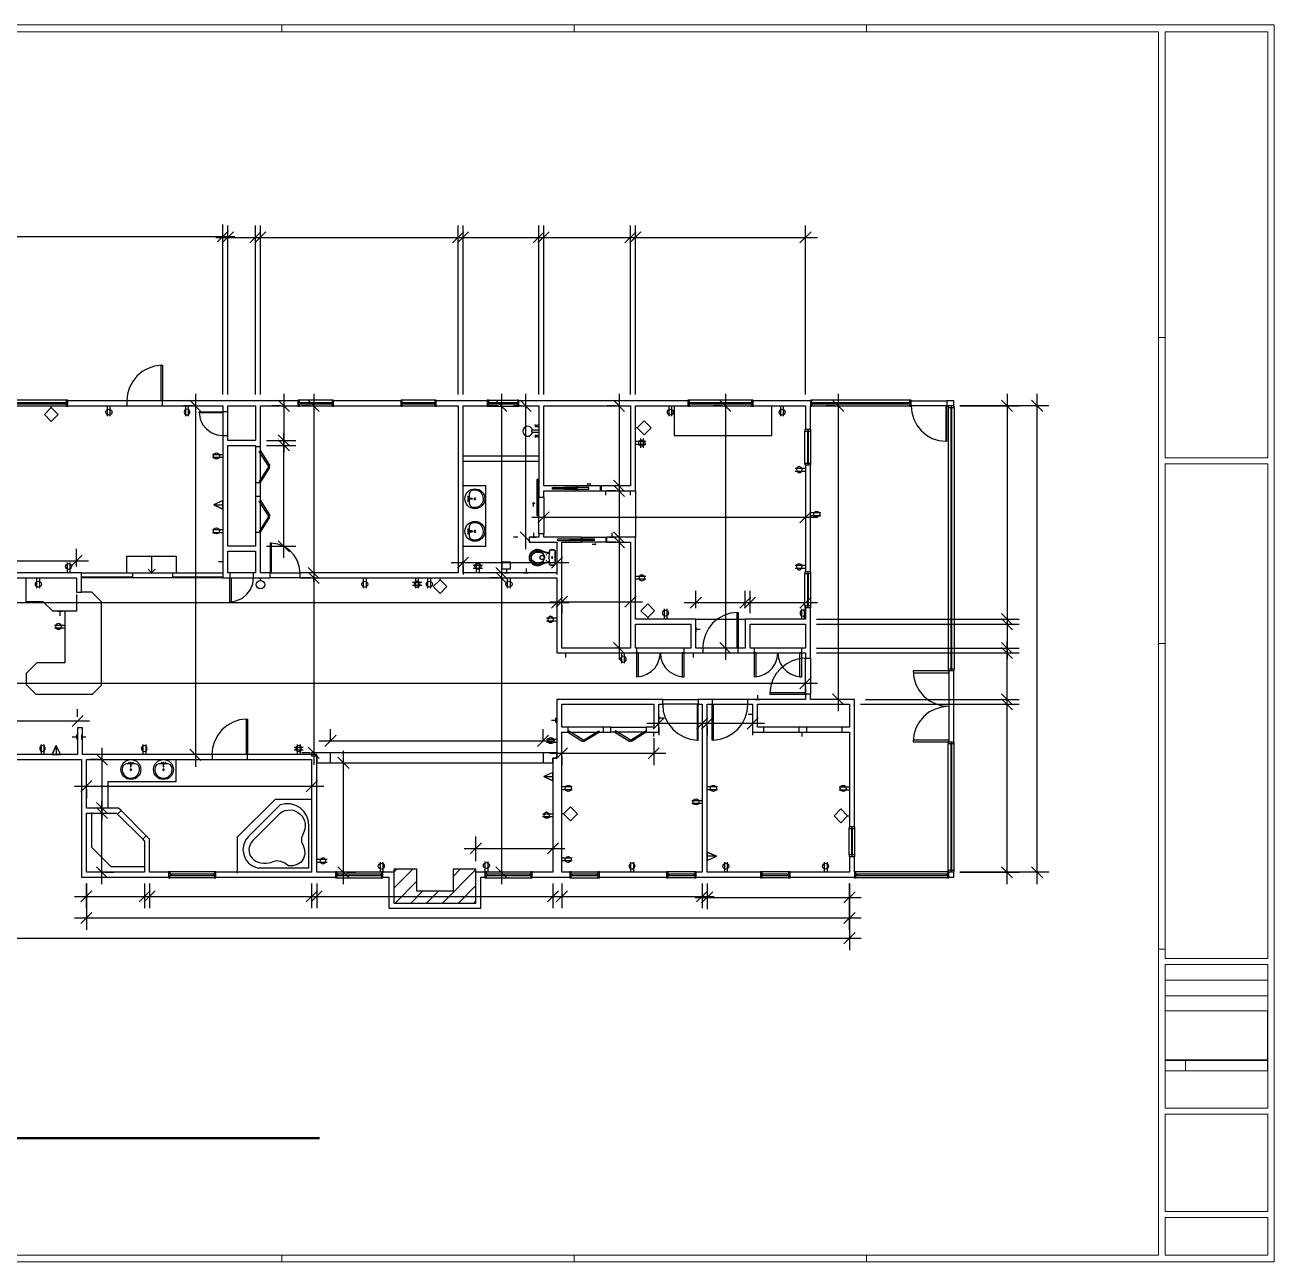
# Model space of a CAD drawing. Header units: inches. Extents: x -625442 to 34963, y -27993 to 66986.
# Drawn here: x 22.87 to 33.41, y 0.27 to 10.71 of the extents above; entities that cross this region are included whole.
import ezdxf

# ---------------------------------------------------------------- set-up
doc = ezdxf.new("R2010")
doc.units = ezdxf.units.IN
doc.header["$LTSCALE"] = 0.5
doc.header["$MEASUREMENT"] = 0
doc.layers.add('P-PATTERN', color=147, linetype='Continuous')

# ---------------------------------------------------------------- blocks, each defined once
blk = doc.blocks.new('Existing Red House Floor Plan_PBK')
at = {"layer": 'P-PATTERN', "color": 7, "lineweight": 9}
for points in [[(0.872, 10.71), (0.872, 0.267), (16.706, 0.267), (16.706, 10.71)], [(0.928, 10.651), (0.928, 0.325), (15.731, 0.325), (15.731, 10.651)], [(16.653, 10.651), (16.653, 7.055), (15.788, 7.055), (15.788, 10.651)], [(16.653, 7.005), (16.653, 2.828), (15.788, 2.828), (15.788, 7.005)], [(15.788, 2.777), (15.788, 1.565), (16.653, 1.565), (16.653, 2.777)], [(16.653, 1.515), (16.653, 0.693), (15.788, 0.693), (15.788, 1.515)], [(16.653, 0.643), (16.653, 0.325), (15.788, 0.325), (15.788, 0.643)]]:
    blk.add_lwpolyline(points, close=True, dxfattribs=at)
for points in [[(8.33, 10.71), (8.33, 10.651)], [(10.796, 10.71), (10.796, 10.651)], [(13.264, 10.71), (13.264, 10.651)], [(15.731, 8.07), (15.788, 8.07)], [(15.731, 5.488), (15.788, 5.488)], [(15.731, 2.907), (15.788, 2.907)], [(16.653, 2.645), (15.788, 2.645)], [(16.653, 2.515), (15.788, 2.515)], [(16.653, 2.387), (15.788, 2.387), (15.788, 1.97), (15.788, 1.88), (15.958, 1.88), (16.651, 1.88), (16.651, 1.97), (16.651, 2.387), (15.788, 2.387)], [(15.958, 1.97), (15.958, 1.88)], [(8.33, 0.325), (8.33, 0.267)], [(10.796, 0.325), (10.796, 0.267)], [(13.264, 0.325), (13.264, 0.267)]]:
    blk.add_lwpolyline(points, dxfattribs=at)
at = {"layer": 'P-PATTERN', "color": 7, "lineweight": 25}
for points in [[(7.785, 8.878), (7.878, 8.971)], [(7.831, 7.59), (7.831, 9.025)], [(7.873, 7.59), (7.873, 9.016)], [(8.106, 7.59), (8.106, 9.016)], [(8.148, 7.59), (8.148, 9.016)], [(9.818, 7.59), (9.818, 9.016)], [(9.86, 7.59), (9.86, 9.016)], [(10.498, 7.59), (10.498, 9.016)], [(10.54, 7.59), (10.54, 9.016)], [(11.273, 7.59), (11.273, 9.016)], [(11.315, 7.59), (11.315, 9.016)], [(12.751, 7.59), (12.751, 9.016)], [(5.37, 8.925), (7.931, 8.925)], [(7.773, 8.916), (8.206, 8.916)], [(7.92, 8.963), (7.826, 8.87)], [(8.048, 8.916), (9.918, 8.916)], [(8.06, 8.87), (8.153, 8.963)], [(8.195, 8.963), (8.101, 8.87)], [(9.758, 8.916), (10.598, 8.916)], [(9.77, 8.87), (9.865, 8.963)], [(9.906, 8.963), (9.811, 8.87)], [(10.44, 8.916), (11.373, 8.916)], [(10.45, 8.87), (10.545, 8.963)], [(10.586, 8.963), (10.491, 8.87)], [(11.215, 8.916), (12.851, 8.916)], [(11.226, 8.87), (11.32, 8.963)], [(11.361, 8.963), (11.268, 8.87)], [(12.703, 8.87), (12.798, 8.963)], [(7.311, 7.838), (7.255, 7.83), (7.2, 7.811), (7.15, 7.783), (7.106, 7.746), (7.07, 7.701), (7.043, 7.65), (7.026, 7.595), (7.021, 7.536), (6.521, 7.536)], [(7.6, 7.595), (7.6, 4.448)], [(8.346, 7.595), (8.346, 7.103)], [(8.598, 7.595), (8.598, 5.985)], [(10.183, 7.595), (10.183, 5.985)], [(10.386, 7.595), (10.386, 6.285)], [(11.176, 7.595), (11.176, 6.718)], [(12.075, 7.595), (12.075, 5.35)], [(13.026, 7.595), (13.026, 4.916)], [(14.453, 7.595), (14.453, 5.591)], [(14.704, 7.595), (14.704, 3.457)], [(6.508, 7.541), (6.508, 7.521), (6.501, 7.521), (6.501, 7.511), (6.508, 7.511), (6.508, 7.491), (6.521, 7.491), (6.521, 7.541), (6.508, 7.541), (5.933, 7.541)], [(6.508, 7.491), (5.933, 7.491)], [(6.383, 7.48), (6.383, 7.495)], [(6.515, 7.521), (6.515, 7.511)], [(6.521, 7.495), (7.021, 7.495)], [(6.856, 7.408), (6.856, 7.495)], [(6.881, 7.408), (6.881, 7.495)], [(8.465, 7.536), (7.321, 7.536)], [(7.321, 7.495), (7.831, 7.495), (7.831, 7.445)], [(7.571, 7.495), (7.5, 7.495)], [(7.518, 7.408), (7.518, 7.495)], [(7.541, 7.408), (7.541, 7.495)], [(7.646, 7.448), (7.553, 7.541)], [(7.873, 7.445), (7.873, 7.495), (8.106, 7.495), (8.106, 7.203), (7.873, 7.203), (7.873, 7.245)], [(8.148, 7.148), (8.148, 7.495), (8.465, 7.495)], [(8.318, 7.495), (8.246, 7.495)], [(8.393, 7.448), (8.298, 7.541)], [(8.471, 7.511), (8.471, 7.521)], [(8.753, 7.541), (8.753, 7.521), (8.746, 7.521), (8.746, 7.511), (8.753, 7.511), (8.753, 7.491), (8.766, 7.491), (8.766, 7.541), (8.753, 7.541), (8.478, 7.541)], [(8.753, 7.491), (8.478, 7.491)], [(9.633, 7.495), (9.818, 7.495), (9.818, 6.085), (8.481, 6.085)], [(8.57, 7.495), (8.498, 7.495)], [(8.645, 7.448), (8.551, 7.541)], [(8.76, 7.521), (8.76, 7.511)], [(9.333, 7.536), (8.766, 7.536)], [(8.766, 7.495), (9.333, 7.495)], [(9.34, 7.511), (9.34, 7.521)], [(9.62, 7.541), (9.62, 7.521), (9.615, 7.521), (9.615, 7.511), (9.62, 7.511), (9.62, 7.491), (9.633, 7.491), (9.633, 7.541), (9.62, 7.541), (9.346, 7.541)], [(9.62, 7.491), (9.346, 7.491)], [(9.626, 7.521), (9.626, 7.511)], [(10.063, 7.536), (9.633, 7.536)], [(10.498, 6.413), (10.498, 6.385), (10.418, 6.385), (10.418, 6.343), (10.651, 6.343), (10.651, 6.085), (9.86, 6.085), (9.86, 7.495), (10.063, 7.495)], [(10.076, 7.491), (10.076, 7.511), (10.083, 7.511), (10.083, 7.521), (10.076, 7.521), (10.076, 7.541), (10.063, 7.541), (10.063, 7.491), (10.076, 7.491), (10.318, 7.491)], [(10.07, 7.511), (10.07, 7.521)], [(10.076, 7.541), (10.318, 7.541)], [(10.155, 7.495), (10.083, 7.495)], [(10.23, 7.448), (10.135, 7.541)], [(10.358, 7.495), (10.286, 7.495)], [(10.325, 7.521), (10.325, 7.511)], [(11.758, 7.536), (10.33, 7.536)], [(10.33, 7.495), (10.498, 7.495), (10.498, 6.723)], [(10.433, 7.448), (10.34, 7.541)], [(10.54, 6.723), (10.54, 6.776), (10.815, 6.776), (10.815, 6.79), (10.615, 6.79), (10.615, 6.806), (10.815, 6.806), (10.815, 6.818), (10.54, 6.818), (10.54, 7.495), (11.273, 7.495), (11.273, 6.818), (11.025, 6.818), (11.025, 6.776), (11.315, 6.776), (11.315, 7.495), (11.758, 7.495)], [(11.148, 7.495), (11.076, 7.495)], [(11.223, 7.448), (11.13, 7.541)], [(11.598, 7.408), (11.598, 7.495)], [(11.621, 7.408), (11.621, 7.495)], [(11.641, 7.495), (11.641, 7.245), (12.466, 7.245), (12.466, 7.495)], [(11.765, 7.511), (11.765, 7.521)], [(12.294, 7.541), (12.294, 7.521), (12.288, 7.521), (12.288, 7.511), (12.294, 7.511), (12.294, 7.491), (12.308, 7.491), (12.308, 7.541), (12.294, 7.541), (11.771, 7.541)], [(12.294, 7.491), (11.771, 7.491)], [(12.048, 7.495), (11.975, 7.495)], [(12.121, 7.448), (12.028, 7.541)], [(12.301, 7.521), (12.301, 7.511)], [(12.793, 7.536), (12.308, 7.536)], [(12.308, 7.495), (12.751, 7.495), (12.751, 7.295)], [(12.543, 7.408), (12.543, 7.495)], [(12.566, 7.408), (12.566, 7.495)], [(12.793, 7.295), (12.793, 7.491)], [(12.799, 7.511), (12.799, 7.521)], [(13.643, 7.536), (13.643, 7.541), (13.629, 7.541), (12.804, 7.541)], [(13.629, 7.491), (12.804, 7.491)], [(12.998, 7.495), (12.926, 7.495)], [(13.073, 7.448), (12.979, 7.541)], [(13.629, 7.541), (13.629, 7.521), (13.623, 7.521), (13.623, 7.511), (13.629, 7.511), (13.629, 7.491), (13.643, 7.491), (13.643, 7.495), (13.648, 7.438), (13.664, 7.381), (13.691, 7.331), (13.728, 7.285), (13.771, 7.248), (13.821, 7.22), (13.876, 7.201), (13.934, 7.195)], [(13.636, 7.521), (13.636, 7.511)], [(14.003, 7.495), (14.003, 7.536), (13.944, 7.536)], [(13.944, 7.495), (13.956, 7.495)], [(13.956, 7.481), (13.976, 7.481), (13.976, 7.475), (13.986, 7.475), (13.986, 7.481), (14.006, 7.481), (14.006, 7.495), (13.956, 7.495), (13.956, 7.481), (13.956, 5.271)], [(13.976, 7.488), (13.986, 7.488)], [(14.804, 7.495), (14.054, 7.495), (14.553, 7.495)], [(14.499, 7.448), (14.406, 7.541)], [(14.753, 7.448), (14.658, 7.541)], [(7.63, 7.435), (7.64, 7.385), (7.66, 7.338), (7.693, 7.3), (7.733, 7.27), (7.781, 7.25), (7.831, 7.245), (7.831, 6.043), (7.89, 6.043)], [(14.006, 7.481), (14.006, 5.271)], [(10.498, 7.288), (10.446, 7.288), (10.438, 7.285), (10.438, 7.276), (10.446, 7.271), (10.498, 7.271)], [(10.47, 7.325), (10.471, 7.325), (10.47, 7.325)], [(10.471, 7.321), (10.473, 7.321), (10.473, 7.325), (10.473, 7.326), (10.471, 7.326)], [(10.483, 7.326), (10.473, 7.326)], [(10.473, 7.323), (10.483, 7.323)], [(10.498, 7.333), (10.483, 7.328), (10.483, 7.325), (10.483, 7.321), (10.498, 7.315)], [(11.33, 7.31), (11.315, 7.31)], [(12.796, 7.008), (12.776, 7.008), (12.776, 7.013), (12.766, 7.013), (12.766, 7.008), (12.746, 7.008), (12.746, 6.995), (12.796, 6.995), (12.796, 7.008), (12.796, 7.281)], [(12.746, 7.008), (12.746, 7.281)], [(12.766, 7.288), (12.776, 7.288)], [(8.201, 7.203), (8.446, 7.203)], [(8.298, 7.25), (8.393, 7.156)], [(8.393, 7.115), (8.298, 7.208)], [(8.346, 6.21), (8.346, 7.261)], [(10.47, 7.24), (10.471, 7.24), (10.47, 7.24)], [(10.471, 7.236), (10.473, 7.236), (10.473, 7.24), (10.473, 7.241), (10.471, 7.241)], [(10.483, 7.241), (10.473, 7.241), (10.473, 7.24)], [(10.473, 7.238), (10.483, 7.238)], [(10.498, 7.248), (10.483, 7.243), (10.483, 7.24), (10.483, 7.236), (10.498, 7.23)], [(11.401, 7.193), (11.315, 7.193)], [(11.356, 7.22), (11.356, 7.141)], [(11.38, 7.22), (11.38, 7.141)], [(7.745, 7.085), (7.831, 7.085)], [(8.106, 6.428), (8.106, 6.31), (7.873, 6.31), (7.873, 7.161), (8.106, 7.161), (8.106, 7.148)], [(8.201, 7.161), (8.446, 7.161)], [(10.498, 7.07), (9.86, 7.07)], [(11.401, 7.168), (11.315, 7.168)], [(7.745, 7.06), (7.831, 7.06)], [(9.86, 7.028), (10.501, 7.028)], [(12.663, 6.968), (12.751, 6.968)], [(12.751, 6.995), (12.751, 6.093)], [(12.776, 7.001), (12.766, 7.001)], [(12.793, 6.093), (12.793, 6.995)], [(11.13, 6.866), (11.223, 6.771)], [(11.176, 6.878), (11.176, 6.285)], [(12.663, 6.943), (12.751, 6.943)], [(8.106, 6.848), (8.106, 6.73)], [(8.148, 6.73), (8.148, 6.848)], [(9.86, 6.31), (10.051, 6.31), (10.051, 6.818), (9.86, 6.818)], [(10.903, 6.835), (10.936, 6.835)], [(10.931, 6.84), (10.936, 6.835), (10.931, 6.83)], [(11.043, 6.776), (11.083, 6.776)], [(11.065, 6.74), (11.065, 6.776)], [(11.148, 6.818), (11.076, 6.818)], [(11.148, 6.776), (11.076, 6.776)], [(11.223, 6.73), (11.13, 6.825)], [(11.251, 6.776), (11.293, 6.776)], [(11.273, 6.74), (11.273, 6.776)], [(11.315, 6.776), (11.315, 6.385)], [(10.446, 6.67), (10.455, 6.678), (10.465, 6.67)], [(10.455, 6.646), (10.455, 6.678)], [(5.47, 5.116), (5.47, 6.043), (6.596, 6.043), (6.596, 5.921), (6.638, 5.921), (6.638, 6.085), (5.47, 6.085), (5.47, 6.581)], [(10.44, 6.555), (12.851, 6.555)], [(10.586, 6.601), (10.491, 6.508)], [(12.703, 6.508), (12.798, 6.601)], [(12.879, 6.591), (12.793, 6.591)], [(12.879, 6.566), (12.793, 6.566)], [(7.745, 6.451), (7.831, 6.451)], [(10.54, 6.528), (10.54, 6.455)], [(11.176, 6.443), (11.176, 5.35)], [(12.751, 6.528), (12.751, 6.455)], [(7.745, 6.426), (7.831, 6.426)], [(8.231, 6.085), (8.148, 6.085), (8.148, 6.428)], [(8.483, 6.085), (8.476, 6.14), (8.46, 6.191), (8.43, 6.238), (8.393, 6.276), (8.346, 6.308), (8.296, 6.326), (8.241, 6.335)], [(8.298, 6.356), (8.393, 6.263)], [(10.323, 6.385), (10.286, 6.385)], [(10.34, 6.431), (10.433, 6.338)], [(10.433, 6.385), (10.473, 6.385)], [(10.455, 6.421), (10.455, 6.385)], [(11.883, 5.45), (11.825, 5.45), (11.825, 5.693), (11.315, 5.693), (11.315, 6.385), (11.07, 6.385), (11.07, 6.343), (11.273, 6.343), (11.273, 5.45), (10.693, 5.45), (10.693, 6.343), (10.86, 6.343), (10.86, 6.356), (10.66, 6.356), (10.66, 6.373), (10.86, 6.373), (10.86, 6.385), (10.54, 6.385), (10.54, 6.413)], [(10.976, 6.321), (10.981, 6.326), (10.976, 6.331)], [(11.148, 6.385), (11.076, 6.385)], [(11.148, 6.343), (11.076, 6.343)], [(11.095, 6.385), (11.135, 6.385)], [(11.116, 6.421), (11.116, 6.385)], [(11.13, 6.431), (11.223, 6.338)], [(11.223, 6.296), (11.13, 6.39)], [(6.55, 6.14), (6.643, 6.233)], [(6.596, 6.138), (6.596, 6.286)], [(7.021, 6.085), (7.021, 6.226), (7.438, 6.226), (7.438, 6.085)], [(7.23, 6.226), (7.23, 6.085), (7.26, 6.115)], [(7.89, 6.085), (7.873, 6.085), (7.873, 6.268), (8.106, 6.268), (8.106, 6.085), (8.09, 6.085)], [(8.201, 6.31), (8.446, 6.31)], [(10.585, 6.18), (10.57, 6.176), (10.555, 6.171), (10.521, 6.16), (10.495, 6.153), (10.466, 6.158), (10.445, 6.17), (10.428, 6.19), (10.425, 6.201), (10.423, 6.213), (10.425, 6.226), (10.428, 6.238), (10.445, 6.258), (10.466, 6.27), (10.495, 6.273), (10.521, 6.268), (10.555, 6.256), (10.57, 6.251), (10.585, 6.248)], [(10.526, 6.27), (10.548, 6.261), (10.526, 6.27)], [(10.543, 6.228), (10.543, 6.228)], [(10.586, 6.25), (10.566, 6.255), (10.548, 6.261), (10.566, 6.255), (10.586, 6.25), (10.586, 6.258), (10.588, 6.268), (10.593, 6.276), (10.601, 6.28), (10.593, 6.276), (10.588, 6.268), (10.585, 6.241), (10.583, 6.213), (10.585, 6.186), (10.588, 6.16), (10.593, 6.151), (10.601, 6.148), (10.593, 6.151), (10.588, 6.16), (10.586, 6.17), (10.586, 6.178), (10.566, 6.173), (10.548, 6.166), (10.566, 6.173), (10.586, 6.178)], [(10.601, 6.28), (10.626, 6.28), (10.601, 6.28)], [(10.636, 6.27), (10.636, 6.158), (10.636, 6.27)], [(10.948, 6.326), (10.981, 6.326)], [(5.37, 6.186), (6.696, 6.186)], [(6.516, 6.171), (6.516, 6.085)], [(6.54, 6.171), (6.54, 6.085)], [(7.795, 6.18), (7.831, 6.18)], [(7.831, 6.201), (7.831, 6.161)], [(8.551, 6.131), (8.645, 6.038)], [(8.598, 6.143), (8.598, 4.465)], [(9.758, 6.171), (10.751, 6.171)], [(9.906, 6.218), (9.811, 6.125)], [(9.86, 6.143), (9.86, 6.071)], [(9.945, 6.15), (10.023, 6.15)], [(9.945, 6.125), (10.023, 6.125)], [(9.971, 6.171), (9.971, 6.085)], [(9.996, 6.171), (9.996, 6.085)], [(10.135, 6.131), (10.23, 6.038)], [(10.183, 6.143), (10.183, 3.457)], [(10.391, 6.121), (10.391, 6.085)], [(10.526, 6.158), (10.548, 6.166), (10.526, 6.158)], [(10.543, 6.2), (10.543, 6.2)], [(10.626, 6.148), (10.601, 6.148), (10.626, 6.148)], [(10.605, 6.125), (10.698, 6.218)], [(10.651, 6.143), (10.651, 6.071)], [(12.663, 6.148), (12.751, 6.148)], [(12.663, 6.123), (12.751, 6.123)], [(6.596, 5.901), (6.596, 5.76), (6.396, 5.76), (6.313, 5.841), (6.171, 5.841), (6.171, 6.043)], [(6.261, 5.956), (6.261, 6.043)], [(6.286, 5.956), (6.286, 6.043)], [(6.638, 6.051), (7.071, 6.051), (7.071, 6.085)], [(6.638, 6.085), (7.831, 6.085)], [(7.831, 6.043), (6.638, 6.043)], [(7.23, 6.085), (7.201, 6.115)], [(7.405, 6.085), (7.405, 6.051), (7.831, 6.051)], [(7.9, 5.841), (7.95, 5.851), (7.996, 5.871), (8.035, 5.905), (8.065, 5.945), (8.085, 5.993), (8.09, 6.043), (8.231, 6.043)], [(8.128, 6.043), (8.168, 6.043)], [(8.15, 6.02), (8.15, 6.043)], [(8.481, 6.043), (10.651, 6.043), (10.651, 5.408), (11.323, 5.408)], [(8.57, 6.085), (8.498, 6.085)], [(8.57, 6.043), (8.498, 6.043)], [(8.645, 5.996), (8.551, 6.09)], [(8.576, 6.043), (8.616, 6.043)], [(8.598, 6.006), (8.598, 6.043)], [(9.018, 5.956), (9.018, 6.043)], [(9.043, 5.956), (9.043, 6.043)], [(9.46, 5.956), (9.46, 6.043)], [(9.483, 5.956), (9.483, 6.043)], [(9.563, 5.956), (9.563, 6.043)], [(9.588, 5.956), (9.588, 6.043)], [(9.665, 6.026), (9.665, 6.043)], [(10.155, 6.085), (10.083, 6.085)], [(10.155, 6.043), (10.083, 6.043)], [(10.23, 5.996), (10.135, 6.09)], [(10.205, 6.085), (10.245, 6.085)], [(10.226, 6.115), (10.226, 6.085)], [(10.235, 5.956), (10.235, 6.043)], [(10.26, 5.956), (10.26, 6.043)], [(10.37, 6.085), (10.41, 6.085)], [(11.401, 6.055), (11.315, 6.055)], [(11.401, 6.031), (11.315, 6.031)], [(12.796, 5.806), (12.776, 5.806), (12.776, 5.811), (12.766, 5.811), (12.766, 5.806), (12.746, 5.806), (12.746, 5.793), (12.796, 5.793), (12.796, 5.806), (12.796, 6.08)], [(12.746, 5.806), (12.746, 6.08)], [(12.766, 6.086), (12.776, 6.086)], [(6.496, 5.76), (6.496, 5.325), (6.261, 5.325), (6.171, 5.235), (6.171, 5.143), (6.253, 5.06), (6.73, 5.06), (6.806, 5.136), (6.806, 5.841), (6.726, 5.921), (6.638, 5.921)], [(9.51, 6.003), (9.433, 6.003)], [(9.51, 5.978), (9.433, 5.978)], [(11.825, 5.786), (11.825, 5.933)], [(12.241, 5.786), (12.241, 5.933)], [(12.283, 5.745), (12.283, 5.933)], [(5.37, 5.833), (10.751, 5.833)], [(10.593, 5.841), (11.373, 5.841)], [(10.605, 5.786), (10.698, 5.88)], [(10.74, 5.888), (10.646, 5.795)], [(10.651, 5.805), (10.651, 5.733)], [(10.693, 5.813), (10.693, 5.741)], [(11.226, 5.795), (11.32, 5.888)], [(11.273, 5.813), (11.273, 5.741)], [(11.725, 5.833), (12.341, 5.833)], [(11.871, 5.88), (11.778, 5.786)], [(12.183, 5.833), (12.851, 5.833)], [(12.195, 5.786), (12.288, 5.88)], [(12.329, 5.88), (12.236, 5.786)], [(12.703, 5.786), (12.798, 5.88)], [(12.751, 5.805), (12.751, 5.733)], [(6.436, 5.76), (6.476, 5.76)], [(6.458, 5.721), (6.458, 5.76)], [(10.565, 5.705), (10.651, 5.705)], [(11.418, 5.708), (11.418, 5.691)], [(11.558, 5.78), (11.558, 5.693)], [(11.581, 5.78), (11.581, 5.693)], [(12.173, 5.751), (12.116, 5.743), (12.061, 5.725), (12.011, 5.696), (11.966, 5.66), (11.931, 5.615), (11.905, 5.563), (11.888, 5.508), (11.881, 5.45)], [(12.751, 5.793), (12.751, 5.693), (12.241, 5.693), (12.241, 5.45), (12.183, 5.45)], [(12.716, 5.78), (12.716, 5.693)], [(12.739, 5.78), (12.739, 5.693)], [(12.776, 5.8), (12.766, 5.8)], [(12.793, 5.363), (12.793, 5.793)], [(14.406, 5.74), (14.499, 5.645)], [(14.406, 5.698), (14.499, 5.603)], [(14.453, 5.745), (14.453, 5.65), (14.453, 5.45), (14.453, 5.356)], [(6.41, 5.643), (6.496, 5.643)], [(6.41, 5.62), (6.496, 5.62)], [(10.565, 5.68), (10.651, 5.68)], [(11.323, 5.45), (11.315, 5.45), (11.315, 5.65), (11.783, 5.65), (11.783, 5.45), (11.725, 5.45)], [(11.825, 5.693), (12.241, 5.693)], [(11.825, 5.626), (11.825, 5.586)], [(11.861, 5.605), (11.825, 5.605)], [(12.316, 5.45), (12.283, 5.45), (12.283, 5.65), (12.751, 5.65), (12.751, 5.45), (12.718, 5.45)], [(12.844, 5.693), (14.553, 5.693)], [(12.844, 5.65), (14.553, 5.65)], [(11.13, 5.496), (11.223, 5.403)], [(12.028, 5.496), (12.121, 5.403)], [(14.499, 5.403), (14.406, 5.496)], [(14.453, 4.916), (14.453, 5.508)], [(10.706, 5.408), (10.746, 5.408)], [(10.728, 5.371), (10.728, 5.408)], [(11.148, 5.45), (11.076, 5.45)], [(11.2, 5.321), (11.2, 5.408)], [(11.223, 5.321), (11.223, 5.408)], [(11.34, 5.21), (11.34, 5.408), (11.323, 5.408), (11.323, 5.208), (11.368, 5.213), (11.41, 5.228), (11.448, 5.251), (11.48, 5.283), (11.505, 5.321), (11.518, 5.365), (11.525, 5.408), (11.53, 5.365), (11.543, 5.321), (11.568, 5.283), (11.6, 5.251), (11.638, 5.228), (11.68, 5.213), (11.725, 5.208)], [(11.725, 5.408), (11.883, 5.408)], [(11.785, 5.408), (11.825, 5.408)], [(11.806, 5.371), (11.806, 5.408)], [(12.048, 5.45), (11.975, 5.45)], [(12.183, 5.408), (12.316, 5.408)], [(12.333, 5.21), (12.333, 5.408), (12.316, 5.408), (12.316, 5.208), (12.361, 5.213), (12.403, 5.228), (12.441, 5.251), (12.473, 5.283), (12.496, 5.321), (12.511, 5.365), (12.516, 5.408), (12.521, 5.365), (12.536, 5.321), (12.561, 5.283), (12.593, 5.251), (12.629, 5.228), (12.673, 5.213), (12.718, 5.208)], [(12.718, 5.408), (12.751, 5.408), (12.751, 5.363), (12.693, 5.358), (12.638, 5.341), (12.586, 5.315), (12.541, 5.278), (12.503, 5.235), (12.474, 5.185), (12.458, 5.13), (12.449, 5.071)], [(12.844, 5.45), (14.553, 5.45)], [(12.844, 5.408), (14.553, 5.408)], [(14.499, 5.361), (14.406, 5.455)], [(14.003, 5.258), (14.006, 5.258), (14.006, 5.271), (13.986, 5.271), (13.986, 5.278), (13.976, 5.278), (13.976, 5.271), (13.956, 5.271), (13.956, 5.258), (13.961, 5.258)], [(12.703, 5.106), (12.798, 5.2)], [(13.661, 5.241), (13.961, 5.241), (13.961, 5.258), (13.659, 5.258), (13.666, 5.2), (13.683, 5.143), (13.711, 5.091), (13.748, 5.046), (13.793, 5.008), (13.846, 4.981), (13.901, 4.963), (13.961, 4.958), (13.901, 4.951), (13.846, 4.935), (13.793, 4.908), (13.748, 4.87), (13.711, 4.825), (13.683, 4.773), (13.666, 4.716), (13.659, 4.658)], [(13.986, 5.265), (13.976, 5.265)], [(5.37, 5.153), (12.851, 5.153)], [(12.751, 5.125), (12.751, 5.053)], [(12.979, 5.063), (13.073, 4.97)], [(14.406, 5.063), (14.499, 4.97)], [(14.453, 3.457), (14.453, 5.075)], [(11.545, 5.016), (10.651, 5.016), (10.651, 4.52), (10.618, 4.52), (10.618, 3.557), (10.443, 3.557)], [(10.743, 4.783), (10.693, 4.783), (10.693, 4.975), (11.47, 4.975), (11.47, 4.783), (11.406, 4.783)], [(11.406, 4.741), (11.511, 4.741), (11.511, 4.975), (11.545, 4.975), (11.55, 4.916), (11.566, 4.861), (11.593, 4.81), (11.63, 4.765), (11.673, 4.728), (11.723, 4.7), (11.778, 4.681), (11.835, 4.673)], [(11.845, 4.975), (11.878, 4.975), (11.878, 3.557), (11.828, 3.557)], [(11.961, 5.016), (11.845, 5.016)], [(12.371, 3.557), (11.92, 3.557), (11.92, 4.975), (11.961, 4.975)], [(11.971, 4.673), (12.03, 4.681), (12.085, 4.7), (12.135, 4.728), (12.178, 4.765), (12.215, 4.81), (12.241, 4.861), (12.258, 4.916), (12.263, 4.975), (12.304, 4.975), (12.304, 4.741), (12.396, 4.741)], [(12.751, 5.061), (12.751, 5.016), (12.263, 5.016)], [(12.324, 5.016), (12.364, 5.016)], [(12.346, 5.053), (12.346, 5.016)], [(12.396, 4.783), (12.346, 4.783), (12.346, 4.975), (13.121, 4.975), (13.121, 4.783), (13.059, 4.783)], [(13.163, 3.94), (13.163, 5.016), (12.793, 5.016), (12.793, 5.061)], [(12.998, 5.016), (12.926, 5.016)], [(13.216, 4.975), (14.553, 4.975)], [(13.258, 5.016), (14.553, 5.016)], [(14.499, 4.928), (14.406, 5.021)], [(6.558, 4.788), (6.651, 4.881)], [(6.605, 4.87), (6.605, 4.935)], [(10.641, 4.861), (10.641, 4.821)], [(11.558, 4.861), (11.465, 4.766)], [(11.511, 4.88), (11.511, 4.84)], [(11.548, 4.858), (11.511, 4.858)], [(11.831, 4.766), (11.925, 4.861)], [(11.968, 4.861), (11.873, 4.766)], [(12.258, 4.766), (12.351, 4.861)], [(12.266, 4.891), (12.304, 4.891)], [(12.304, 4.913), (12.304, 4.871)], [(5.37, 4.835), (6.705, 4.835)], [(7.74, 4.55), (6.646, 4.55), (6.646, 4.775), (6.605, 4.775), (6.605, 4.55), (6.036, 4.55)], [(8.03, 4.85), (7.973, 4.843), (7.918, 4.825), (7.868, 4.796), (7.823, 4.758), (7.788, 4.713), (7.761, 4.661), (7.745, 4.606), (7.738, 4.55)], [(8.741, 4.66), (8.741, 4.766)], [(10.535, 4.66), (10.535, 4.766)], [(10.605, 4.84), (10.641, 4.84)], [(11.106, 4.783), (11.045, 4.783)], [(11.411, 4.815), (11.978, 4.815)], [(11.511, 4.786), (11.511, 4.715)], [(11.82, 4.815), (12.404, 4.815)], [(11.878, 4.786), (11.878, 4.715)], [(11.92, 4.786), (11.92, 4.715)], [(12.304, 4.786), (12.304, 4.715)], [(12.759, 4.783), (12.696, 4.783)], [(6.56, 4.7), (6.596, 4.7)], [(6.596, 4.721), (6.596, 4.681)], [(6.638, 4.718), (6.638, 4.678)], [(6.675, 4.696), (6.638, 4.696)], [(8.641, 4.666), (10.635, 4.666)], [(8.788, 4.713), (8.693, 4.62)], [(10.488, 4.62), (10.581, 4.713)], [(10.565, 4.681), (10.651, 4.681)], [(10.565, 4.656), (10.651, 4.656)], [(10.76, 3.557), (10.693, 3.557), (10.693, 4.741), (10.743, 4.741)], [(11.045, 4.741), (11.106, 4.741)], [(11.448, 4.741), (11.488, 4.741)], [(11.47, 4.703), (11.47, 4.741)], [(11.47, 4.688), (11.47, 4.461)], [(12.696, 4.741), (12.759, 4.741)], [(12.699, 4.741), (12.739, 4.741)], [(12.721, 4.703), (12.721, 4.741)], [(13.059, 4.741), (13.121, 4.741), (13.121, 3.94)], [(13.961, 4.658), (13.956, 4.658), (13.956, 4.645), (13.976, 4.645), (13.976, 4.638), (13.986, 4.638), (13.986, 4.645), (14.006, 4.645), (14.006, 4.658), (14.003, 4.658)], [(14.006, 3.573), (13.986, 3.573), (13.986, 3.58), (13.976, 3.58), (13.976, 3.573), (13.956, 3.573), (13.956, 3.56), (14.006, 3.56), (14.006, 3.573), (14.006, 4.645)], [(13.956, 3.573), (13.956, 4.645)], [(13.976, 4.651), (13.986, 4.651)], [(6.296, 4.636), (6.296, 4.55)], [(6.32, 4.636), (6.32, 4.55)], [(6.856, 4.46), (6.763, 4.555)], [(6.81, 4.608), (6.81, 3.998)], [(7.155, 4.636), (7.155, 4.55)], [(7.18, 4.636), (7.18, 4.55)], [(7.571, 4.55), (7.5, 4.55)], [(7.553, 4.596), (7.646, 4.501)], [(8.783, 3.557), (8.625, 3.557), (8.625, 4.55), (8.04, 4.55)], [(8.433, 4.613), (8.51, 4.613)], [(8.433, 4.59), (8.51, 4.59)], [(8.46, 4.636), (8.46, 4.55)], [(8.483, 4.636), (8.483, 4.55)], [(8.57, 4.566), (8.498, 4.566)], [(8.551, 4.613), (8.645, 4.518)], [(10.535, 4.566), (8.741, 4.566)], [(8.85, 3.457), (8.85, 4.581)], [(10.593, 4.561), (11.57, 4.561)], [(10.74, 4.608), (10.646, 4.515)], [(10.693, 4.535), (10.693, 4.461)], [(11.423, 4.515), (11.516, 4.608)], [(6.036, 4.508), (6.638, 4.508), (6.638, 3.515), (7.371, 3.515)], [(6.973, 4.077), (6.951, 4.098), (6.68, 4.098), (6.68, 4.508), (7.74, 4.508)], [(6.781, 4.508), (6.71, 4.508)], [(6.863, 4.098), (6.863, 4.323), (7.438, 4.323), (7.438, 4.508)], [(8.04, 4.508), (8.581, 4.508), (8.581, 3.557), (7.773, 3.557)], [(8.741, 4.481), (10.535, 4.481)], [(8.898, 4.433), (8.803, 4.528)], [(8.835, 4.481), (8.951, 4.481)], [(6.726, 4.331), (6.633, 4.236)], [(8.535, 4.236), (8.63, 4.331)], [(6.58, 4.283), (8.683, 4.283)], [(6.68, 4.256), (6.68, 4.183)], [(8.581, 4.256), (8.581, 4.183)], [(10.78, 4.278), (10.693, 4.278)], [(10.78, 4.253), (10.693, 4.253)], [(12.006, 4.278), (11.92, 4.278)], [(12.006, 4.253), (11.92, 4.253)], [(13.034, 4.278), (13.121, 4.278)], [(13.034, 4.253), (13.121, 4.253)], [(6.763, 4.145), (6.856, 4.052)], [(6.81, 3.457), (6.81, 4.156)], [(7.956, 3.548), (7.956, 3.857), (8.275, 4.175), (8.581, 4.175)], [(11.791, 4.163), (11.878, 4.163)], [(11.791, 4.14), (11.878, 4.14)], [(7.155, 3.835), (7.171, 3.818), (7.171, 3.557), (6.68, 3.557), (6.68, 4.057), (6.933, 4.057), (6.943, 4.048)], [(6.781, 4.098), (6.71, 4.098)], [(6.721, 4.062), (6.721, 3.77), (6.886, 3.605), (7.171, 3.605)], [(6.856, 4.01), (6.763, 4.103)], [(6.836, 4.057), (6.91, 4.057)], [(10.531, 4.05), (10.618, 4.05)], [(10.531, 4.027), (10.618, 4.027)], [(10.708, 4.05), (10.693, 4.05)], [(13.106, 4.033), (13.123, 4.033)], [(13.168, 3.703), (13.148, 3.703), (13.148, 3.71), (13.138, 3.71), (13.138, 3.703), (13.118, 3.703), (13.118, 3.69), (13.168, 3.69), (13.168, 3.703), (13.168, 3.927)], [(13.118, 3.703), (13.118, 3.927)], [(13.138, 3.933), (13.148, 3.933)], [(7.371, 3.557), (7.213, 3.557), (7.213, 3.837), (7.185, 3.865)], [(10.015, 3.805), (9.92, 3.712)], [(9.968, 3.65), (9.968, 3.858)], [(10.571, 3.712), (10.665, 3.805)], [(9.868, 3.758), (10.718, 3.758)], [(10.618, 3.73), (10.618, 3.658)], [(13.148, 3.697), (13.138, 3.697)], [(6.763, 3.603), (6.856, 3.51)], [(8.711, 3.665), (8.625, 3.665)], [(8.711, 3.64), (8.625, 3.64)], [(8.803, 3.603), (8.898, 3.51)], [(9.158, 3.643), (9.158, 3.557)], [(9.181, 3.643), (9.181, 3.557)], [(10.043, 3.647), (10.043, 3.56)], [(10.068, 3.647), (10.068, 3.56)], [(10.135, 3.603), (10.23, 3.51)], [(10.78, 3.677), (10.693, 3.677)], [(10.78, 3.653), (10.693, 3.653)], [(11.273, 3.643), (11.273, 3.557)], [(11.298, 3.643), (11.298, 3.557)], [(12.066, 3.643), (12.066, 3.557)], [(12.09, 3.643), (12.09, 3.557)], [(13.121, 3.69), (13.121, 3.557), (12.621, 3.557)], [(12.908, 3.643), (12.908, 3.557)], [(12.933, 3.643), (12.933, 3.557)], [(13.163, 3.56), (13.163, 3.69)], [(14.406, 3.603), (14.499, 3.51)], [(14.658, 3.603), (14.753, 3.51)], [(6.836, 3.557), (6.91, 3.557)], [(7.378, 3.53), (7.378, 3.54)], [(7.76, 3.56), (7.76, 3.54), (7.753, 3.54), (7.753, 3.53), (7.76, 3.53), (7.76, 3.51), (7.773, 3.51), (7.773, 3.56), (7.76, 3.56), (7.385, 3.56)], [(7.76, 3.51), (7.385, 3.51)], [(7.766, 3.54), (7.766, 3.53)], [(7.773, 3.515), (8.783, 3.515)], [(8.796, 3.51), (8.796, 3.53), (8.801, 3.53), (8.801, 3.54), (8.796, 3.54), (8.796, 3.56), (8.783, 3.56), (8.783, 3.51), (8.796, 3.51), (9.17, 3.51)], [(8.79, 3.53), (8.79, 3.54)], [(8.796, 3.56), (9.17, 3.56)], [(8.878, 3.557), (8.951, 3.557)], [(9.176, 3.54), (9.176, 3.53)], [(9.275, 3.557), (9.183, 3.557)], [(9.183, 3.515), (9.233, 3.515), (9.233, 3.255), (10.01, 3.255), (10.01, 3.515), (10.043, 3.515)], [(10.043, 3.557), (9.968, 3.557)], [(10.056, 3.51), (10.056, 3.53), (10.063, 3.53), (10.063, 3.54), (10.056, 3.54), (10.056, 3.56), (10.043, 3.56), (10.043, 3.51), (10.056, 3.51), (10.43, 3.51)], [(10.05, 3.53), (10.05, 3.54)], [(10.056, 3.56), (10.43, 3.56)], [(10.155, 3.557), (10.083, 3.557)], [(10.436, 3.54), (10.436, 3.53)], [(10.443, 3.515), (10.76, 3.515)], [(10.773, 3.51), (10.773, 3.53), (10.78, 3.53), (10.78, 3.54), (10.773, 3.54), (10.773, 3.56), (10.76, 3.56), (10.76, 3.51), (10.773, 3.51), (10.998, 3.51)], [(10.766, 3.53), (10.766, 3.54)], [(10.773, 3.56), (10.998, 3.56)], [(11.005, 3.54), (11.005, 3.53)], [(11.578, 3.557), (11.011, 3.557)], [(11.011, 3.515), (11.578, 3.515)], [(11.585, 3.53), (11.585, 3.54)], [(11.815, 3.56), (11.815, 3.54), (11.808, 3.54), (11.808, 3.53), (11.815, 3.53), (11.815, 3.51), (11.828, 3.51), (11.828, 3.56), (11.815, 3.56), (11.591, 3.56)], [(11.815, 3.51), (11.591, 3.51)], [(11.821, 3.54), (11.821, 3.53)], [(11.828, 3.515), (12.371, 3.515)], [(12.378, 3.53), (12.378, 3.54)], [(12.608, 3.56), (12.608, 3.54), (12.601, 3.54), (12.601, 3.53), (12.608, 3.53), (12.608, 3.51), (12.621, 3.51), (12.621, 3.56), (12.608, 3.56), (12.384, 3.56)], [(12.608, 3.51), (12.384, 3.51)], [(12.614, 3.54), (12.614, 3.53)], [(12.621, 3.515), (13.163, 3.515)], [(13.169, 3.53), (13.169, 3.54)], [(13.948, 3.56), (13.948, 3.54), (13.941, 3.54), (13.941, 3.53), (13.948, 3.53), (13.948, 3.51), (13.961, 3.51), (13.961, 3.56), (13.948, 3.56), (13.176, 3.56)], [(13.948, 3.51), (13.176, 3.51)], [(13.954, 3.54), (13.954, 3.53)], [(13.961, 3.515), (14.003, 3.515), (14.003, 3.56)], [(13.986, 3.567), (13.976, 3.567)], [(14.804, 3.557), (14.054, 3.557), (14.553, 3.557)], [(6.726, 3.4), (6.633, 3.307)], [(6.68, 3.253), (6.68, 3.462), (6.68, 3.072)], [(7.125, 3.307), (7.218, 3.4)], [(7.26, 3.4), (7.166, 3.307)], [(7.171, 3.462), (7.171, 3.253)], [(7.213, 3.462), (7.213, 3.253)], [(8.535, 3.307), (8.63, 3.4)], [(8.671, 3.4), (8.576, 3.307)], [(8.581, 3.462), (8.581, 3.253)], [(8.625, 3.462), (8.625, 3.253)], [(10.571, 3.307), (10.665, 3.4)], [(10.618, 3.462), (10.618, 3.253)], [(10.74, 3.4), (10.646, 3.307)], [(10.693, 3.462), (10.693, 3.253)], [(11.831, 3.307), (11.925, 3.4)], [(11.968, 3.392), (11.873, 3.298)], [(11.878, 3.462), (11.878, 3.253)], [(11.92, 3.462), (11.92, 3.245)], [(13.074, 3.298), (13.169, 3.392)], [(13.121, 3.072), (13.121, 3.462), (13.121, 2.9)], [(13.121, 3.462), (13.121, 3.245)], [(6.58, 3.353), (7.271, 3.353)], [(7.113, 3.353), (8.683, 3.353)], [(8.523, 3.353), (10.718, 3.353)], [(10.593, 3.353), (11.978, 3.353)], [(11.82, 3.345), (13.221, 3.345)], [(6.58, 3.172), (13.221, 3.172)], [(6.726, 3.218), (6.633, 3.125)], [(13.074, 3.125), (13.169, 3.218)], [(3.158, 3), (13.221, 3)], [(13.074, 2.953), (13.169, 3.047)]]:
    blk.add_lwpolyline(points, dxfattribs=at)
for points in [[(7.311, 7.536), (7.311, 7.838), (7.321, 7.838), (7.321, 7.536)], [(6.501, 7.521), (5.94, 7.521), (5.94, 7.511), (6.501, 7.511)], [(7.321, 7.536), (7.021, 7.536), (7.021, 7.495), (7.321, 7.495)], [(8.478, 7.521), (8.478, 7.541), (8.465, 7.541), (8.465, 7.491), (8.478, 7.491), (8.478, 7.511), (8.485, 7.511), (8.485, 7.521)], [(8.746, 7.521), (8.485, 7.521), (8.485, 7.511), (8.746, 7.511)], [(9.346, 7.521), (9.346, 7.541), (9.333, 7.541), (9.333, 7.491), (9.346, 7.491), (9.346, 7.511), (9.353, 7.511), (9.353, 7.521)], [(9.615, 7.521), (9.353, 7.521), (9.353, 7.511), (9.615, 7.511)], [(10.083, 7.511), (10.311, 7.511), (10.311, 7.521), (10.083, 7.521)], [(10.318, 7.511), (10.318, 7.491), (10.33, 7.491), (10.33, 7.541), (10.318, 7.541), (10.318, 7.521), (10.311, 7.521), (10.311, 7.511)], [(11.771, 7.521), (11.771, 7.541), (11.758, 7.541), (11.758, 7.491), (11.771, 7.491), (11.771, 7.511), (11.778, 7.511), (11.778, 7.521)], [(12.288, 7.521), (11.778, 7.521), (11.778, 7.511), (12.288, 7.511)], [(12.804, 7.521), (12.804, 7.541), (12.793, 7.541), (12.793, 7.491), (12.804, 7.491), (12.804, 7.511), (12.811, 7.511), (12.811, 7.521)], [(13.623, 7.521), (12.811, 7.521), (12.811, 7.511), (13.623, 7.511)], [(13.643, 7.495), (13.643, 7.536), (13.944, 7.536), (13.944, 7.495)], [(13.934, 7.495), (13.934, 7.195), (13.944, 7.195), (13.944, 7.495)], [(6.383, 7.363), (6.326, 7.421), (6.383, 7.48), (6.441, 7.421), (6.383, 7.363), (6.326, 7.421), (6.383, 7.48), (6.441, 7.421)], [(7.505, 7.441), (7.51, 7.426), (7.525, 7.416), (7.541, 7.42), (7.553, 7.433), (7.553, 7.45), (7.541, 7.463), (7.525, 7.466), (7.51, 7.458)], [(7.831, 7.435), (7.63, 7.435), (7.63, 7.445), (7.831, 7.445)], [(7.831, 7.445), (7.831, 7.245), (7.873, 7.245), (7.873, 7.445)], [(13.976, 7.475), (13.976, 5.278), (13.986, 5.278), (13.986, 7.475)], [(10.47, 7.336), (10.47, 7.328), (10.471, 7.328), (10.471, 7.336)], [(10.471, 7.325), (10.471, 7.328), (10.47, 7.328), (10.47, 7.325), (10.47, 7.321), (10.471, 7.321)], [(10.471, 7.321), (10.47, 7.321), (10.47, 7.313), (10.471, 7.313)], [(11.388, 7.251), (11.446, 7.31), (11.388, 7.368), (11.33, 7.31)], [(11.446, 7.31), (11.388, 7.368), (11.33, 7.31), (11.388, 7.251)], [(12.776, 7.281), (12.796, 7.281), (12.796, 7.295), (12.746, 7.295), (12.746, 7.281), (12.766, 7.281), (12.766, 7.275), (12.776, 7.275)], [(10.47, 7.251), (10.47, 7.243), (10.471, 7.243), (10.471, 7.251)], [(10.471, 7.24), (10.471, 7.243), (10.47, 7.243), (10.47, 7.24), (10.47, 7.236), (10.471, 7.236)], [(10.471, 7.236), (10.47, 7.236), (10.47, 7.226), (10.471, 7.226)], [(12.776, 7.013), (12.776, 7.275), (12.766, 7.275), (12.766, 7.013)], [(8.106, 6.848), (8.148, 6.848), (8.148, 7.148), (8.106, 7.148)], [(8.228, 6.988), (8.218, 6.981), (8.138, 7.108), (8.148, 7.115)], [(8.228, 6.975), (8.218, 6.981), (8.138, 6.855), (8.148, 6.848)], [(12.698, 6.981), (12.681, 6.975), (12.673, 6.96), (12.676, 6.943), (12.689, 6.931), (12.706, 6.931), (12.719, 6.943), (12.723, 6.96), (12.713, 6.975)], [(10.483, 6.568), (10.496, 6.568), (10.496, 6.873), (10.483, 6.873)], [(10.92, 6.791), (10.92, 6.805), (10.715, 6.805), (10.715, 6.791)], [(11.02, 6.776), (11.02, 6.818), (10.82, 6.818), (10.82, 6.776)], [(7.831, 6.695), (7.755, 6.66), (7.831, 6.623)], [(7.831, 6.66), (7.831, 6.623), (7.755, 6.66), (7.831, 6.66), (7.831, 6.695), (7.755, 6.66)], [(8.106, 6.428), (8.148, 6.428), (8.148, 6.73), (8.106, 6.73)], [(8.228, 6.57), (8.218, 6.563), (8.138, 6.69), (8.148, 6.696)], [(9.901, 6.731), (9.896, 6.726), (9.901, 6.723), (9.905, 6.726)], [(9.901, 6.698), (9.896, 6.693), (9.901, 6.69), (9.905, 6.693)], [(9.935, 6.713), (9.901, 6.713), (9.898, 6.71), (9.901, 6.708), (9.935, 6.708), (9.938, 6.71)], [(9.966, 6.71), (9.963, 6.716), (9.955, 6.716), (9.951, 6.71), (9.955, 6.705), (9.963, 6.705)], [(10.541, 6.413), (10.498, 6.413), (10.498, 6.723), (10.541, 6.723)], [(8.228, 6.556), (8.218, 6.563), (8.138, 6.435), (8.148, 6.428)], [(9.901, 6.456), (9.896, 6.451), (9.901, 6.448), (9.905, 6.451)], [(9.935, 6.438), (9.901, 6.438), (9.898, 6.435), (9.901, 6.431), (9.935, 6.431), (9.938, 6.435)], [(9.966, 6.435), (9.963, 6.441), (9.955, 6.441), (9.951, 6.435), (9.955, 6.428), (9.963, 6.428)], [(8.241, 6.085), (8.241, 6.335), (8.231, 6.335), (8.231, 6.085)], [(9.901, 6.423), (9.896, 6.418), (9.901, 6.415), (9.905, 6.418)], [(10.965, 6.371), (10.965, 6.358), (10.76, 6.358), (10.76, 6.371)], [(11.065, 6.385), (11.065, 6.343), (10.865, 6.343), (10.865, 6.385)], [(10.521, 6.256), (10.496, 6.263), (10.47, 6.26), (10.453, 6.25), (10.44, 6.235), (10.435, 6.225), (10.433, 6.213), (10.435, 6.203), (10.44, 6.193), (10.453, 6.178), (10.47, 6.168), (10.496, 6.165), (10.521, 6.171), (10.538, 6.185), (10.548, 6.203), (10.55, 6.208), (10.55, 6.213), (10.55, 6.22), (10.548, 6.225), (10.538, 6.243)], [(10.505, 6.213), (10.51, 6.205), (10.52, 6.2), (10.543, 6.2), (10.543, 6.206), (10.543, 6.213), (10.543, 6.221), (10.543, 6.228), (10.545, 6.226), (10.545, 6.223), (10.546, 6.218), (10.546, 6.213), (10.546, 6.208), (10.545, 6.205), (10.538, 6.19), (10.528, 6.178), (10.508, 6.17), (10.488, 6.168), (10.468, 6.171), (10.453, 6.18), (10.441, 6.193), (10.436, 6.203), (10.436, 6.213), (10.436, 6.225), (10.441, 6.233), (10.453, 6.248), (10.468, 6.256), (10.488, 6.26), (10.508, 6.258), (10.528, 6.25), (10.536, 6.24), (10.543, 6.228), (10.52, 6.228), (10.51, 6.223)], [(10.563, 6.238), (10.561, 6.24), (10.56, 6.238), (10.561, 6.236)], [(10.626, 6.28), (10.633, 6.276), (10.636, 6.27), (10.633, 6.276)], [(10.256, 6.178), (10.256, 6.115), (10.188, 6.115), (10.188, 6.178)], [(10.56, 6.19), (10.561, 6.188), (10.563, 6.19), (10.561, 6.191)], [(10.605, 6.213), (10.608, 6.208), (10.615, 6.208), (10.618, 6.213), (10.615, 6.22), (10.608, 6.22)], [(10.606, 6.213), (10.611, 6.208), (10.616, 6.213), (10.611, 6.218)], [(10.636, 6.158), (10.633, 6.151), (10.626, 6.148), (10.633, 6.151)], [(12.698, 6.161), (12.681, 6.155), (12.673, 6.14), (12.676, 6.123), (12.689, 6.111), (12.706, 6.111), (12.719, 6.123), (12.723, 6.14), (12.713, 6.155)], [(7.89, 6.043), (8.09, 6.043), (8.09, 6.085), (7.89, 6.085)], [(7.9, 6.043), (7.9, 5.841), (7.89, 5.841), (7.89, 6.043)], [(8.481, 6.085), (8.481, 6.043), (8.231, 6.043), (8.231, 6.085)], [(9.446, 5.99), (9.451, 5.973), (9.466, 5.965), (9.485, 5.968), (9.495, 5.981), (9.495, 5.998), (9.485, 6.011), (9.466, 6.015), (9.451, 6.006)], [(9.665, 5.911), (9.606, 5.97), (9.665, 6.026), (9.723, 5.97), (9.665, 5.911), (9.606, 5.97), (9.665, 6.026), (9.723, 5.97)], [(11.368, 6.018), (11.385, 6.023), (11.393, 6.038), (11.39, 6.055), (11.376, 6.066), (11.36, 6.066), (11.346, 6.055), (11.343, 6.038), (11.351, 6.023)], [(12.776, 6.08), (12.796, 6.08), (12.796, 6.093), (12.746, 6.093), (12.746, 6.08), (12.766, 6.08), (12.766, 6.073), (12.776, 6.073)], [(12.776, 5.811), (12.776, 6.073), (12.766, 6.073), (12.766, 5.811)], [(11.476, 5.765), (11.418, 5.823), (11.36, 5.765), (11.418, 5.708)], [(11.418, 5.823), (11.36, 5.765), (11.418, 5.708), (11.476, 5.765)], [(10.598, 5.718), (10.583, 5.711), (10.575, 5.696), (10.576, 5.68), (10.59, 5.668), (10.608, 5.668), (10.621, 5.68), (10.623, 5.696), (10.615, 5.711)], [(12.173, 5.45), (12.173, 5.751), (12.183, 5.751), (12.183, 5.45)], [(12.753, 5.745), (12.746, 5.761), (12.733, 5.77), (12.714, 5.766), (12.704, 5.755), (12.704, 5.736), (12.714, 5.723), (12.733, 5.72), (12.746, 5.73)], [(6.443, 5.656), (6.426, 5.651), (6.418, 5.636), (6.421, 5.62), (6.435, 5.608), (6.451, 5.608), (6.465, 5.62), (6.468, 5.636), (6.46, 5.651)], [(11.186, 5.355), (11.193, 5.34), (11.206, 5.331), (11.225, 5.333), (11.235, 5.346), (11.235, 5.365), (11.225, 5.378), (11.206, 5.38), (11.193, 5.371)], [(11.323, 5.45), (11.323, 5.408), (11.725, 5.408), (11.725, 5.45)], [(11.708, 5.408), (11.708, 5.208), (11.725, 5.208), (11.725, 5.408)], [(12.183, 5.45), (11.883, 5.45), (11.883, 5.408), (12.183, 5.408)], [(12.316, 5.45), (12.316, 5.408), (12.718, 5.408), (12.718, 5.45)], [(12.701, 5.408), (12.701, 5.208), (12.718, 5.208), (12.718, 5.408)], [(12.751, 5.363), (12.793, 5.363), (12.793, 5.061), (12.751, 5.061)], [(14.003, 5.258), (13.961, 5.258), (13.961, 4.658), (14.003, 4.658)], [(12.751, 5.071), (12.449, 5.071), (12.449, 5.061), (12.751, 5.061)], [(11.545, 4.975), (11.545, 5.016), (11.845, 5.016), (11.845, 4.975)], [(11.835, 4.975), (11.835, 4.673), (11.845, 4.673), (11.845, 4.975)], [(11.961, 4.975), (12.263, 4.975), (12.263, 5.016), (11.961, 5.016)], [(11.971, 4.975), (11.971, 4.673), (11.961, 4.673), (11.961, 4.975)], [(8.03, 4.55), (8.03, 4.85), (8.04, 4.85), (8.04, 4.55)], [(10.743, 4.783), (10.743, 4.741), (11.045, 4.741), (11.045, 4.783)], [(10.87, 4.66), (10.876, 4.671), (10.75, 4.751), (10.743, 4.741)], [(10.883, 4.66), (10.876, 4.671), (11.005, 4.751), (11.011, 4.741)], [(11.406, 4.741), (11.106, 4.741), (11.106, 4.783), (11.406, 4.783)], [(11.266, 4.66), (11.273, 4.671), (11.146, 4.751), (11.14, 4.741)], [(11.28, 4.66), (11.273, 4.671), (11.4, 4.751), (11.406, 4.741)], [(12.396, 4.741), (12.696, 4.741), (12.696, 4.783), (12.396, 4.783)], [(12.759, 4.741), (13.059, 4.741), (13.059, 4.783), (12.759, 4.783)], [(13.961, 4.673), (13.659, 4.673), (13.659, 4.658), (13.961, 4.658)], [(6.333, 4.601), (6.326, 4.618), (6.311, 4.626), (6.295, 4.623), (6.285, 4.611), (6.285, 4.593), (6.295, 4.58), (6.311, 4.576), (6.326, 4.586)], [(6.461, 4.55), (6.425, 4.626), (6.39, 4.55)], [(6.425, 4.55), (6.39, 4.55), (6.425, 4.626), (6.425, 4.55), (6.461, 4.55), (6.425, 4.626)], [(7.193, 4.601), (7.186, 4.618), (7.171, 4.626), (7.155, 4.623), (7.143, 4.611), (7.143, 4.593), (7.155, 4.58), (7.171, 4.576), (7.186, 4.586)], [(8.04, 4.55), (7.74, 4.55), (7.74, 4.508), (8.04, 4.508)], [(8.496, 4.601), (8.49, 4.618), (8.476, 4.626), (8.458, 4.623), (8.448, 4.611), (8.448, 4.593), (8.458, 4.58), (8.476, 4.576), (8.49, 4.586)], [(8.581, 4.566), (8.581, 4.541), (8.625, 4.541), (8.625, 4.481), (8.741, 4.481), (8.741, 4.566)], [(10.535, 4.566), (10.535, 4.481), (10.618, 4.481), (10.618, 4.52), (10.651, 4.52), (10.651, 4.566), (10.618, 4.566)], [(13.986, 3.58), (13.986, 4.638), (13.976, 4.638), (13.976, 3.58)], [(7.043, 4.481), (7.038, 4.486), (7.035, 4.481), (7.038, 4.478)], [(7.055, 4.416), (7.061, 4.42), (7.061, 4.428), (7.055, 4.431), (7.048, 4.428), (7.048, 4.42)], [(7.058, 4.448), (7.058, 4.481), (7.055, 4.485), (7.051, 4.481), (7.051, 4.448), (7.055, 4.446)], [(7.076, 4.481), (7.071, 4.486), (7.068, 4.481), (7.071, 4.478)], [(7.318, 4.481), (7.313, 4.486), (7.31, 4.481), (7.313, 4.478)], [(7.33, 4.416), (7.336, 4.42), (7.336, 4.428), (7.33, 4.431), (7.325, 4.428), (7.325, 4.42)], [(7.333, 4.448), (7.333, 4.481), (7.33, 4.485), (7.328, 4.481), (7.328, 4.448), (7.33, 4.446)], [(7.351, 4.481), (7.346, 4.486), (7.343, 4.481), (7.346, 4.478)], [(10.618, 4.4), (10.541, 4.365), (10.618, 4.328)], [(10.618, 4.365), (10.618, 4.328), (10.541, 4.365), (10.618, 4.365), (10.618, 4.4), (10.541, 4.365)], [(8.12, 3.593), (8.558, 3.593), (8.558, 3.942), (8.555, 3.987), (8.541, 4.03), (8.518, 4.068), (8.485, 4.1), (8.446, 4.121), (8.403, 4.135), (8.358, 4.135), (8.315, 4.126), (8.048, 3.86), (8.023, 3.828), (8.008, 3.79), (8.001, 3.748), (8.008, 3.707), (8.023, 3.668), (8.048, 3.635), (8.081, 3.61)], [(6.943, 4.048), (7.155, 3.835), (7.185, 3.865), (6.973, 4.077)], [(10.565, 4.063), (10.55, 4.057), (10.54, 4.042), (10.543, 4.025), (10.556, 4.015), (10.575, 4.015), (10.588, 4.025), (10.59, 4.042), (10.581, 4.057)], [(10.766, 3.992), (10.825, 4.05), (10.766, 4.108), (10.708, 4.05)], [(10.825, 4.05), (10.766, 4.108), (10.708, 4.05), (10.766, 3.992)], [(12.991, 4.033), (13.049, 4.092), (13.106, 4.033), (13.049, 3.975), (12.991, 4.033), (13.049, 4.092), (13.106, 4.033), (13.049, 3.975)], [(13.148, 3.927), (13.168, 3.927), (13.168, 3.94), (13.118, 3.94), (13.118, 3.927), (13.138, 3.927), (13.138, 3.92), (13.148, 3.92)], [(13.148, 3.71), (13.148, 3.92), (13.138, 3.92), (13.138, 3.71)], [(11.92, 3.655), (11.998, 3.692), (11.92, 3.727)], [(11.92, 3.692), (11.92, 3.727), (11.998, 3.692), (11.92, 3.692), (11.92, 3.655), (11.998, 3.692)], [(8.676, 3.627), (8.693, 3.633), (8.701, 3.648), (8.698, 3.665), (8.686, 3.677), (8.668, 3.677), (8.655, 3.665), (8.651, 3.648), (8.661, 3.633)], [(11.311, 3.61), (11.305, 3.625), (11.29, 3.633), (11.273, 3.632), (11.261, 3.618), (11.261, 3.6), (11.273, 3.587), (11.29, 3.585), (11.305, 3.593)], [(7.385, 3.54), (7.385, 3.56), (7.371, 3.56), (7.371, 3.51), (7.385, 3.51), (7.385, 3.53), (7.391, 3.53), (7.391, 3.54)], [(7.753, 3.54), (7.391, 3.54), (7.391, 3.53), (7.753, 3.53)], [(8.801, 3.53), (9.163, 3.53), (9.163, 3.54), (8.801, 3.54)], [(9.17, 3.53), (9.17, 3.51), (9.183, 3.51), (9.183, 3.56), (9.17, 3.56), (9.17, 3.54), (9.163, 3.54), (9.163, 3.53)], [(9.968, 3.297), (9.968, 3.582), (9.775, 3.582), (9.775, 3.398), (9.47, 3.398), (9.47, 3.582), (9.275, 3.582), (9.275, 3.297)], [(10.063, 3.53), (10.423, 3.53), (10.423, 3.54), (10.063, 3.54)], [(10.43, 3.53), (10.43, 3.51), (10.443, 3.51), (10.443, 3.56), (10.43, 3.56), (10.43, 3.54), (10.423, 3.54), (10.423, 3.53)], [(10.78, 3.53), (10.991, 3.53), (10.991, 3.54), (10.78, 3.54)], [(10.998, 3.53), (10.998, 3.51), (11.011, 3.51), (11.011, 3.56), (10.998, 3.56), (10.998, 3.54), (10.991, 3.54), (10.991, 3.53)], [(11.591, 3.54), (11.591, 3.56), (11.578, 3.56), (11.578, 3.51), (11.591, 3.51), (11.591, 3.53), (11.598, 3.53), (11.598, 3.54)], [(11.808, 3.54), (11.598, 3.54), (11.598, 3.53), (11.808, 3.53)], [(12.384, 3.54), (12.384, 3.56), (12.371, 3.56), (12.371, 3.51), (12.384, 3.51), (12.384, 3.53), (12.391, 3.53), (12.391, 3.54)], [(12.601, 3.54), (12.391, 3.54), (12.391, 3.53), (12.601, 3.53)], [(13.176, 3.54), (13.176, 3.56), (13.163, 3.56), (13.163, 3.51), (13.176, 3.51), (13.176, 3.53), (13.183, 3.53), (13.183, 3.54)], [(13.941, 3.54), (13.183, 3.54), (13.183, 3.53), (13.941, 3.53)]]:
    blk.add_lwpolyline(points, close=True, dxfattribs=at)
for points in [[(9.91, 6.708), (9.91, 6.673), (9.916, 6.655), (9.931, 6.643, 1.529928), (9.928, 6.776), (9.915, 6.765), (9.91, 6.746), (9.91, 6.713)], [(9.91, 6.431), (9.91, 6.398), (9.916, 6.38), (9.931, 6.368, 1.529928), (9.928, 6.501), (9.915, 6.49), (9.91, 6.471), (9.91, 6.438)], [(7.051, 4.473), (7.018, 4.473), (7, 4.466), (6.988, 4.453, 1.540303), (7.121, 4.455), (7.11, 4.468), (7.091, 4.473), (7.058, 4.473)], [(7.328, 4.473), (7.293, 4.473), (7.275, 4.466), (7.263, 4.453, 1.540303), (7.396, 4.455), (7.385, 4.468), (7.366, 4.473), (7.333, 4.473)], [(8.085, 3.825), (8.316, 4.057, -0.822999), (8.508, 3.882), (8.496, 3.848), (8.496, 3.815), (8.508, 3.783), (8.521, 3.748), (8.523, 3.71), (8.513, 3.673), (8.491, 3.643), (8.46, 3.622), (8.423, 3.61), (8.386, 3.612), (8.355, 3.635), (8.32, 3.648), (8.281, 3.652), (8.245, 3.643)]]:
    blk.add_lwpolyline(points, format="xyb", dxfattribs=at)
blk.add_lwpolyline([(10.526, 6.27, 1.910539), (10.526, 6.158, -1.910539)], format="xyb", close=True, dxfattribs=at)
at = {"layer": 'P-PATTERN', "color": 250, "lineweight": 25, "true_color": 0x323232}
for points in [[(9.275, 3.557), (9.3, 3.582)], [(9.275, 3.422), (9.435, 3.582)], [(9.285, 3.297), (9.47, 3.483)], [(9.685, 3.297), (9.968, 3.58)], [(9.775, 3.522), (9.835, 3.582)], [(9.418, 3.297), (9.518, 3.398)], [(9.551, 3.297), (9.651, 3.398)], [(9.82, 3.297), (9.968, 3.445)], [(9.953, 3.297), (9.968, 3.312)]]:
    blk.add_lwpolyline(points, dxfattribs=at)
at = {"layer": 'P-PATTERN', "color": 7, "lineweight": 35}
blk.add_lwpolyline([(15.788, 1.97), (16.651, 1.97)], dxfattribs=at)
at = {"layer": 'P-PATTERN', "color": 7, "lineweight": 50}
blk.add_lwpolyline([(3.162, 1.313), (8.648, 1.313)], dxfattribs=at)
at = {"layer": 'P-PATTERN', "color": 7, "lineweight": 25}
for centre, radius in [((6.869, 7.441), 0.0256), ((11.609, 7.441), 0.0248), ((12.554, 7.441), 0.0248), ((11.368, 7.18), 0.0256), ((7.777, 7.072), 0.0256), ((9.959, 6.71), 0.084), ((12.845, 6.58), 0.0252), ((7.777, 6.439), 0.0256), ((9.959, 6.435), 0.084), ((6.528, 6.138), 0.0248), ((9.984, 6.139), 0.0256), ((6.274, 5.989), 0.0256), ((8.149, 5.985), 0.0353), ((9.03, 5.989), 0.0256), ((9.575, 5.989), 0.0256), ((10.247, 5.989), 0.0256), ((11.569, 5.745), 0.0252), ((10.599, 4.668), 0.0252), ((7.055, 4.424), 0.084), ((7.33, 4.424), 0.084), ((10.747, 4.265), 0.0256), ((11.973, 4.265), 0.0256), ((13.069, 4.265), 0.0252), ((11.826, 4.151), 0.0252), ((9.169, 3.608), 0.0252), ((10.056, 3.614), 0.0256), ((10.746, 3.665), 0.0248), ((12.078, 3.608), 0.0252), ((12.919, 3.608), 0.0252)]:
    blk.add_circle(centre, radius, dxfattribs=at)
blk.add_arc((10.405, 7.28), 0.0417, 11.2159, 348.1626, dxfattribs=at)
blk.add_ellipse((8.197, 3.755), major_axis=(0.143, 0.032), ratio=0.829122, start_param=2.271922, end_param=4.861605, dxfattribs=at)

msp = doc.modelspace()

# ---------------------------------------------------------------- block references
at = {"layer": 'P-PATTERN'}
msp.add_blockref('Existing Red House Floor Plan_PBK', (16.70599, 0), dxfattribs=at)

doc.saveas('drawing.dxf')
